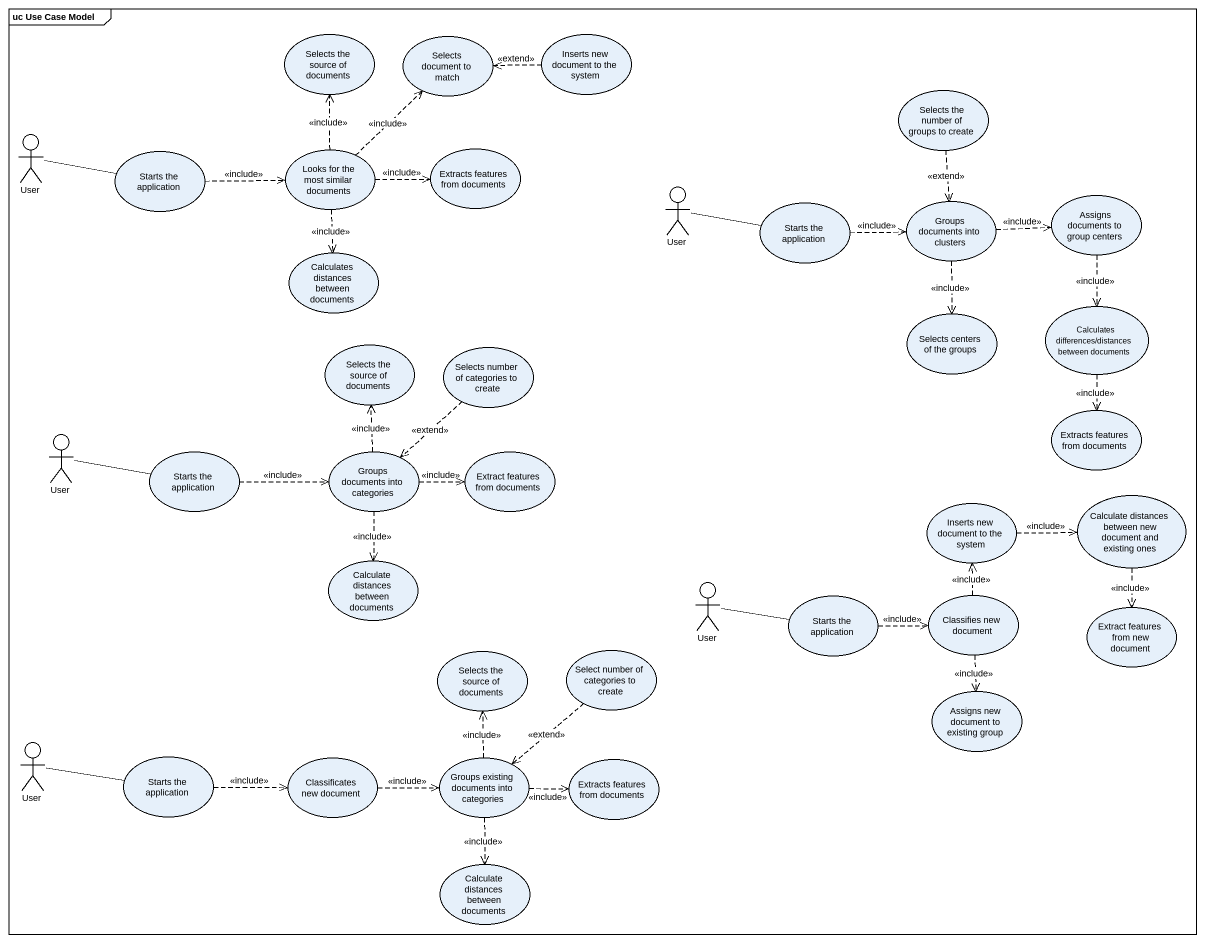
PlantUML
@startuml
mainframe uc Use Case Model
usecase "Selects the source of documents" as Selects_the_source_of
usecase "Selects document to match" as Selects_document_to_match
usecase "Inserts new document to the system" as Inserts_new_document_to_the
usecase "Selects the number of groups to create" as Selects_the_number_of
actor User
usecase "Starts the application" as Starts_the_application
usecase "Looks for the most similar documents" as Looks_for_the_most_similar
usecase "Extracts features from documents" as Extracts_features_from
actor "User" as User_2
usecase "Assigns documents to group centers" as Assigns_documents_to_group
usecase "Starts the application" as Starts_the_application_2
usecase "Groups documents into clusters" as Groups_documents_into
usecase "Calculates distances between documents" as Calculates_distances
usecase "Calculates differences/distances between documents" as Calculates_differences
usecase "Selects the source of documents" as Selects_the_source_of_2
usecase "Selects number of categories to create" as Selects_number_of
usecase "Selects centers of the groups" as Selects_centers_of_the
usecase "Extracts features from documents" as Extracts_features_from_2
actor "User" as User_3
usecase "Starts the application" as Starts_the_application_3
usecase "Groups documents into categories" as Groups_documents_into_2
usecase "Extract features from documents" as Extract_features_from
usecase "Inserts new document to the system" as Inserts_new_document_to_the_2
usecase "Calculate distances between new document and existing ones" as Calculate_distances_between
usecase "Calculate distances between documents" as Calculate_distances_between_2
actor "User" as User_4
usecase "Starts the application" as Starts_the_application_4
usecase "Classifies new document" as Classifies_new_document
usecase "Extract features from new document" as Extract_features_from_new
usecase "Selects the source of documents" as Selects_the_source_of_3
usecase "Select number of categories to create" as Select_number_of_categories
usecase "Assigns new document to existing group" as Assigns_new_document_to
actor "User" as User_5
usecase "Starts the application" as Starts_the_application_5
usecase "Classificates new document" as Classificates_new_document
usecase "Groups existing documents into categories" as Groups_existing_documents
usecase "Extracts features from documents" as Extracts_features_from_3
usecase "Calculate distances between documents" as Calculate_distances_between_3
Inserts_new_document_to_the .left.> Selects_document_to_match : <<extend>>
Selects_the_number_of ..> Groups_documents_into : <<extend>>
User -right- Starts_the_application
Starts_the_application .right.> Looks_for_the_most_similar : <<include>>
Looks_for_the_most_similar .up.> Selects_the_source_of : <<include>>
Looks_for_the_most_similar .up.> Selects_document_to_match : <<include>>
Looks_for_the_most_similar .right.> Extracts_features_from : <<include>>
Looks_for_the_most_similar ..> Calculates_distances : <<include>>
User_2 -right- Starts_the_application_2
Assigns_documents_to_group ..> Calculates_differences : <<include>>
Starts_the_application_2 .right.> Groups_documents_into : <<include>>
Groups_documents_into .right.> Assigns_documents_to_group : <<include>>
Groups_documents_into ..> Selects_centers_of_the : <<include>>
Calculates_differences ..> Extracts_features_from_2 : <<include>>
Selects_number_of ..> Groups_documents_into_2 : <<extend>>
User_3 -right- Starts_the_application_3
Starts_the_application_3 .right.> Groups_documents_into_2 : <<include>>
Groups_documents_into_2 .up.> Selects_the_source_of_2 : <<include>>
Groups_documents_into_2 .right.> Extract_features_from : <<include>>
Groups_documents_into_2 ..> Calculate_distances_between_2 : <<include>>
Inserts_new_document_to_the_2 .right.> Calculate_distances_between : <<include>>
Calculate_distances_between ..> Extract_features_from_new : <<include>>
User_4 -right- Starts_the_application_4
Starts_the_application_4 .right.> Classifies_new_document : <<include>>
Classifies_new_document .up.> Inserts_new_document_to_the_2 : <<include>>
Classifies_new_document ..> Assigns_new_document_to : <<include>>
Select_number_of_categories ..> Groups_existing_documents : <<extend>>
User_5 -right- Starts_the_application_5
Starts_the_application_5 .right.> Classificates_new_document : <<include>>
Classificates_new_document .right.> Groups_existing_documents : <<include>>
Groups_existing_documents .up.> Selects_the_source_of_3 : <<include>>
Groups_existing_documents .right.> Extracts_features_from_3 : <<include>>
Groups_existing_documents ..> Calculate_distances_between_3 : <<include>>
@enduml
